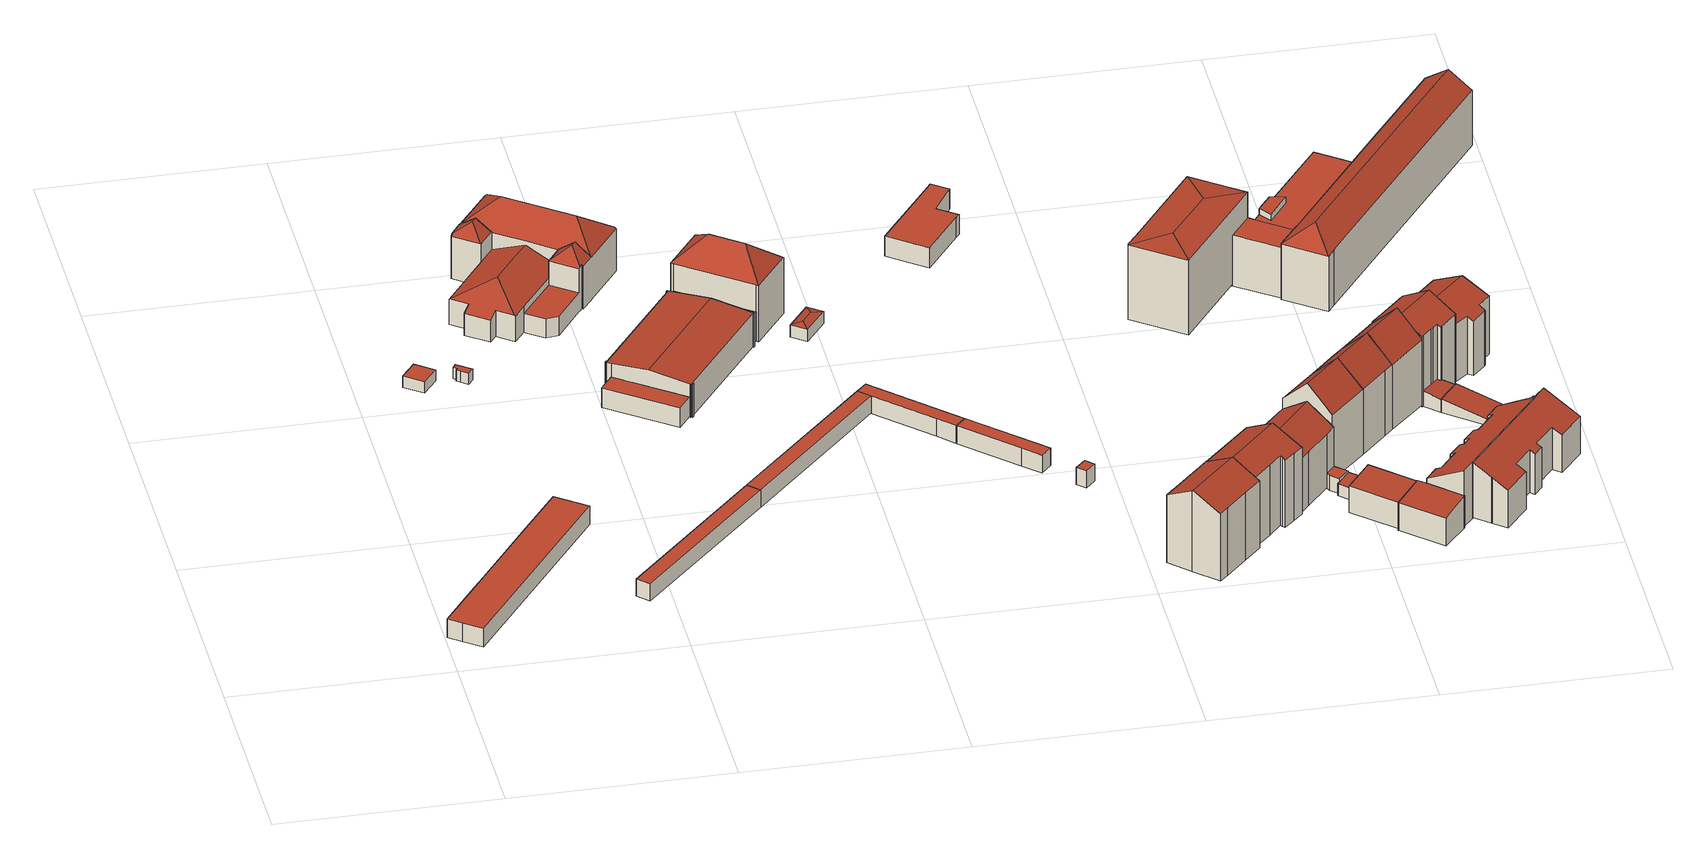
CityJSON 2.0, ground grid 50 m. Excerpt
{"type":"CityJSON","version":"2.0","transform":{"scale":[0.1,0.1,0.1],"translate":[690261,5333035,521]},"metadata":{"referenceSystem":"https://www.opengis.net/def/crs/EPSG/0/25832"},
"CityObjects":{
"building1":{"type":"Building","attributes":{"Gemeindeschluessel":"09162000","HoeheDach":"527.080","HoeheGrund":"522.367","Methode":"1000","NiedrigsteTraufeDesGebaeudes":"527.080","Geometrietyp2DReferenz":"3000","function":"51009_1610","roofType":"1000","measuredHeight":4.71},"geometry":[{"type":"MultiSurface","lod":"2","boundaries":[[[0,1,2,3,4,5,6,7,8]],[[0,9,10,1]],[[4,11,12,5]],[[1,10,13,2]],[[5,12,14,6]],[[6,14,15,7]],[[3,16,11,4]],[[8,17,9,0]],[[2,13,16,3]],[[17,15,14,12,11,16,13,10,9]],[[7,15,17,8]]],"semantics":{"surfaces":[{"type":"GroundSurface"},{"type":"WallSurface"},{"type":"RoofSurface"}],"values":[0,1,1,1,1,1,1,1,1,2,1]}}]},
"building2":{"type":"Building","attributes":{"Gemeindeschluessel":"09162000","HoeheDach":"525.324","HoeheGrund":"522.500","Methode":"1000","NiedrigsteTraufeDesGebaeudes":"525.324","Geometrietyp2DReferenz":"3000","function":"31001_2000","roofType":"1000","measuredHeight":2.82},"geometry":[{"type":"MultiSurface","lod":"2","boundaries":[[[18,19,20,21]],[[22,23,24,25]],[[22,19,18,23]],[[24,21,20,25]],[[23,18,21,24]],[[19,22,25,20]]],"semantics":{"surfaces":[{"type":"WallSurface"},{"type":"RoofSurface"},{"type":"GroundSurface"}],"values":[0,0,1,2,0,0]}}]},
"building3":{"type":"Building","attributes":{"Gemeindeschluessel":"09162000","HoeheDach":"525.346","HoeheGrund":"522.540","Methode":"3100","NiedrigsteTraufeDesGebaeudes":"525.346","Geometrietyp2DReferenz":"3000","function":"31001_2000","roofType":"1000","measuredHeight":2.81},"geometry":[{"type":"MultiSurface","lod":"2","boundaries":[[[26,27,28,29]],[[30,31,32,33]],[[34,35,36,29,28,33,32]],[[31,37,34,32]],[[38,39,36,35]],[[39,26,29,36]],[[27,30,33,28]],[[37,38,35,34]],[[31,30,27,26,39,38,37]]],"semantics":{"surfaces":[{"type":"WallSurface"},{"type":"GroundSurface"},{"type":"RoofSurface"}],"values":[0,0,1,0,0,0,0,0,2]}}]},
"building4":{"type":"Building","attributes":{"Gemeindeschluessel":"09162000","HoeheDach":"526.795","HoeheGrund":"522.468","Methode":"1000","NiedrigsteTraufeDesGebaeudes":"526.795","Geometrietyp2DReferenz":"3000","function":"51009_1610","roofType":"1000","measuredHeight":4.33},"geometry":[{"type":"MultiSurface","lod":"2","boundaries":[[[40,41,42,43]],[[44,45,41,40]],[[46,47,45,44]],[[42,47,46,43]],[[40,43,46,44]],[[47,42,41,45]]],"semantics":{"surfaces":[{"type":"WallSurface"},{"type":"GroundSurface"},{"type":"RoofSurface"}],"values":[0,0,0,0,1,2]}}]},
"building5":{"type":"Building","attributes":{"Gemeindeschluessel":"09162000","HoeheDach":"527.353","HoeheGrund":"522.460","Methode":"1000","NiedrigsteTraufeDesGebaeudes":"527.353","Geometrietyp2DReferenz":"3000","function":"51009_1610","roofType":"1000","measuredHeight":4.89},"geometry":[{"type":"MultiSurface","lod":"2","boundaries":[[[48,49,50,51]],[[50,52,53,51]],[[53,52,54,55]],[[48,55,54,49]],[[51,53,55,48]],[[49,54,52,50]]],"semantics":{"surfaces":[{"type":"GroundSurface"},{"type":"WallSurface"},{"type":"RoofSurface"}],"values":[0,1,2,1,1,1]}}]},
"building6":{"type":"Building","attributes":{"Gemeindeschluessel":"09162000","HoeheDach":"537.820","HoeheGrund":"522.330","Methode":"2000","NiedrigsteTraufeDesGebaeudes":"527.002","Geometrietyp2DReferenz":"3000","function":"31001_9998","roofType":"3200","measuredHeight":15.49,"storeysAboveGround":2},"geometry":[{"type":"MultiSurface","lod":"2","boundaries":[[[56,57,58,59]],[[60,61,62,63,64,65]],[[66,67,68,69,70,71,72,73,74]],[[75,76,77,78,79,80]],[[81,82,83,84]],[[85,86,87,88,89,90,91,92]],[[93,94,77,76,95,96]],[[97,98,99,100,101,102,103,104,105]],[[106,107,93,96]],[[108,109,74,73,110,111]],[[112,60,65,83,82,113]],[[104,113,82,81,114,105]],[[115,116,117,87,118]],[[71,70,119,120]],[[121,122,123,124]],[[103,102,61,60,112]],[[106,125,126,127,128,107]],[[129,62,61,102,101]],[[118,87,86,130]],[[63,62,131,132,133,72,71,120,56,59,64]],[[134,130,86,85,127,126]],[[90,89,132,131,62,129]],[[79,100,99,80]],[[135,136,137,138,109,108,139,140,141]],[[78,92,91,90,129,101,100,79]],[[83,65,64,59,58,142,143,144,84]],[[57,122,121,145,142,58]],[[103,112,113,104]],[[88,146,147,132,89]],[[77,94,93,107,128,127,85,92,78]],[[110,73,72,133,132,147]],[[139,108,111,146]],[[116,141,140,148,117]],[[140,139,146,88,148]],[[66,74,109,138]],[[124,123,149,150]],[[148,88,87,117]],[[150,149,151,152]],[[119,70,69,153,152,151]],[[56,120,119,151,149,123,122,57]],[[111,110,147,146]],[[68,67,66,138,137,136,135,115,118,130,134,126,125,106,96,95,76,75,80,99,98,97,105,114,81,84,144,143,142,145,121,124,150,152,153,69]],[[135,141,116,115]]],"semantics":{"surfaces":[{"type":"RoofSurface"},{"type":"WallSurface"},{"type":"GroundSurface"}],"values":[0,1,1,1,1,0,1,1,1,0,0,1,1,0,1,0,1,1,1,0,1,1,1,1,0,1,1,0,1,0,1,0,0,1,1,1,1,1,1,0,0,2,1]}}]},
"building7":{"type":"Building","attributes":{"Gemeindeschluessel":"09162000","HoeheDach":"531.582","HoeheGrund":"522.430","Methode":"2000","NiedrigsteTraufeDesGebaeudes":"529.570","Geometrietyp2DReferenz":"3000","function":"31001_9998","roofType":"3100","measuredHeight":9.15},"geometry":[{"type":"MultiSurface","lod":"2","boundaries":[[[154,155,156,157]],[[158,159,160,161,162]],[[163,164,165,166]],[[167,168,169,170]],[[171,172,173,174,175]],[[176,177,155,154]],[[178,161,160,179,180,181,182,183,184,173]],[[185,186,187,188]],[[189,190,191,192]],[[193,183,182,194]],[[195,180,179,196]],[[197,198,190,189]],[[158,162,168,167]],[[174,173,184,199]],[[200,201,202,203,198,197]],[[192,191,204,205]],[[206,207,171,175]],[[208,209,186,185]],[[170,169,177,176]],[[199,184,183,193]],[[157,156,209,208]],[[196,159,158,167,170,176,154,157,208,185,188,201,200,197,189,192,205,163,166,206,175,174,199,193,194,210,195]],[[196,179,160,159]],[[188,187,202,201]],[[211,162,161,178,173,172]],[[166,165,207,206]],[[205,204,164,163]],[[194,182,181,210]],[[210,181,180,195]],[[202,187,186,209,156,155,177,169,168,162,211,203]],[[191,190,198,203,211,172,171,207,165,164,204]]],"semantics":{"surfaces":[{"type":"WallSurface"},{"type":"RoofSurface"},{"type":"GroundSurface"}],"values":[0,0,0,0,0,0,1,0,0,0,0,0,0,0,0,0,0,0,0,0,0,2,0,0,0,0,0,0,0,1,1]}}]},
"building8":{"type":"Building","attributes":{"Gemeindeschluessel":"09162000","HoeheDach":"526.750","HoeheGrund":"522.468","Methode":"1000","NiedrigsteTraufeDesGebaeudes":"526.750","Geometrietyp2DReferenz":"3000","function":"51009_1610","roofType":"1000","measuredHeight":4.28},"geometry":[{"type":"MultiSurface","lod":"2","boundaries":[[[212,45,41,213]],[[214,215,212,213]],[[44,45,212,215]],[[40,214,213,41]],[[40,41,45,44]],[[40,44,215,214]]],"semantics":{"surfaces":[{"type":"RoofSurface"},{"type":"WallSurface"},{"type":"GroundSurface"}],"values":[0,1,1,1,1,2]}}]},
"building9":{"type":"Building","attributes":{"Gemeindeschluessel":"09162000","HoeheDach":"541.760","HoeheGrund":"522.400","Methode":"2000","NiedrigsteTraufeDesGebaeudes":"536.372","Geometrietyp2DReferenz":"3000","function":"31001_9998","roofType":"3200","measuredHeight":19.36,"storeysAboveGround":4},"geometry":[{"type":"MultiSurface","lod":"2","boundaries":[[[216,217,218,195]],[[195,218,219,210]],[[220,221,222,223]],[[224,225,223,222]],[[210,219,225,224]],[[226,223,225]],[[226,227,220,223]],[[219,218,217,227,226,225]],[[216,195,210,224,222,221]],[[217,220,227]],[[221,220,217,216]]],"semantics":{"surfaces":[{"type":"WallSurface"},{"type":"RoofSurface"},{"type":"GroundSurface"}],"values":[0,0,0,0,0,1,1,1,2,1,0]}}]},
"building10":{"type":"Building","attributes":{"Gemeindeschluessel":"09162000","HoeheDach":"525.856","HoeheGrund":"522.480","Methode":"1000","NiedrigsteTraufeDesGebaeudes":"525.471","Geometrietyp2DReferenz":"3000","function":"31001_2000","roofType":"3200","measuredHeight":3.38},"geometry":[{"type":"MultiSurface","lod":"2","boundaries":[[[228,229,230,231]],[[232,233,234,235]],[[231,230,234,233]],[[236,229,228,237]],[[230,229,234]],[[237,228,233,232]],[[235,234,229,236]],[[228,231,233]],[[237,232,235,236]]],"semantics":{"surfaces":[{"type":"RoofSurface"},{"type":"WallSurface"},{"type":"GroundSurface"}],"values":[0,1,0,1,0,1,1,0,2]}}]},
"building11":{"type":"Building","attributes":{"Gemeindeschluessel":"09162000","HoeheDach":"526.764","HoeheGrund":"522.441","Methode":"1000","NiedrigsteTraufeDesGebaeudes":"526.764","Geometrietyp2DReferenz":"3000","function":"51009_1610","roofType":"1000","measuredHeight":4.32},"geometry":[{"type":"MultiSurface","lod":"2","boundaries":[[[238,239,240,241,242,243]],[[239,244,245,240]],[[213,246,247,245,244,212]],[[243,213,212,238]],[[240,245,247,241]],[[238,212,244,239]],[[242,246,213,243]],[[241,247,246,242]]],"semantics":{"surfaces":[{"type":"GroundSurface"},{"type":"WallSurface"},{"type":"RoofSurface"}],"values":[0,1,2,1,1,1,1,1]}}]},
"building12":{"type":"Building","attributes":{"Gemeindeschluessel":"09162000","HoeheDach":"526.763","HoeheGrund":"522.441","Methode":"1000","NiedrigsteTraufeDesGebaeudes":"526.763","Geometrietyp2DReferenz":"3000","function":"51009_1610","roofType":"1000","measuredHeight":4.32},"geometry":[{"type":"MultiSurface","lod":"2","boundaries":[[[248,249,247,241]],[[249,250,251,245,247]],[[241,247,245,240]],[[241,240,252,253,248]],[[253,250,249,248]],[[240,245,251,252]],[[252,251,250,253]]],"semantics":{"surfaces":[{"type":"WallSurface"},{"type":"RoofSurface"},{"type":"GroundSurface"}],"values":[0,1,0,2,0,0,0]}}]},
"building13":{"type":"Building","attributes":{"Gemeindeschluessel":"09162000","HoeheDach":"526.743","HoeheGrund":"522.487","Methode":"1000","NiedrigsteTraufeDesGebaeudes":"526.743","Geometrietyp2DReferenz":"3000","function":"51009_1610","roofType":"1000","measuredHeight":4.26},"geometry":[{"type":"MultiSurface","lod":"2","boundaries":[[[254,255,256,257]],[[258,257,256,259]],[[260,255,254,261]],[[259,256,255,260]],[[258,259,260,261]],[[261,254,257,258]]],"semantics":{"surfaces":[{"type":"RoofSurface"},{"type":"WallSurface"},{"type":"GroundSurface"}],"values":[0,1,1,1,2,1]}}]},
"building14":{"type":"Building","attributes":{"Gemeindeschluessel":"09162000","HoeheDach":"542.670","HoeheGrund":"522.410","Methode":"2000","NiedrigsteTraufeDesGebaeudes":"539.207","Geometrietyp2DReferenz":"3000","function":"31001_9998","roofType":"3100","measuredHeight":20.26,"storeysAboveGround":5},"geometry":[{"type":"MultiSurface","lod":"2","boundaries":[[[262,263,264,265]],[[266,263,262,267,268,269]],[[270,271,272,273]],[[273,272,274,275]],[[270,273,275,276,277,278,279,280,281,282,283,268,267,262,265]],[[279,284,285,280]],[[274,272,271,264,263,266,286]],[[287,269,268,283,282,288]],[[265,264,271,270]],[[285,289,288,282,281,280]],[[276,275,274,286,290,277]],[[278,291,284,279]],[[277,290,291,278]],[[290,286,266,269,287,288,289,285,284,291]]],"semantics":{"surfaces":[{"type":"WallSurface"},{"type":"GroundSurface"},{"type":"RoofSurface"}],"values":[0,0,0,0,1,0,2,0,0,0,0,0,0,2]}}]},
"building15":{"type":"Building","attributes":{"Gemeindeschluessel":"09162000","HoeheDach":"527.383","HoeheGrund":"522.400","Methode":"1000","NiedrigsteTraufeDesGebaeudes":"527.383","Geometrietyp2DReferenz":"3000","function":"31001_2000","roofType":"1000","measuredHeight":4.98},"geometry":[{"type":"MultiSurface","lod":"2","boundaries":[[[292,293,294,295]],[[296,297,293,292,298,299,300,301,302,303,304]],[[305,294,293,297,296,306]],[[307,308,309,310,303,302,301,300]],[[311,312,295,294,305,306,313,310,309,308,307]],[[303,310,313,304]],[[299,298,312,311,307,300]],[[304,313,306,296]],[[292,295,312,298]]],"semantics":{"surfaces":[{"type":"WallSurface"},{"type":"GroundSurface"},{"type":"RoofSurface"}],"values":[0,1,0,0,2,0,0,0,0]}}]},
"building16":{"type":"Building","attributes":{"Gemeindeschluessel":"09162000","HoeheDach":"542.457","HoeheGrund":"522.098","Methode":"2000","NiedrigsteTraufeDesGebaeudes":"538.806","Geometrietyp2DReferenz":"3000","function":"31001_1000","roofType":"3100","measuredHeight":20.36,"storeysAboveGround":4},"geometry":[{"type":"MultiSurface","lod":"2","boundaries":[[[314,315,316,317]],[[318,319,320,321]],[[322,323,324,325]],[[324,323,326,327,328,329]],[[321,320,330,331]],[[317,316,332,333]],[[315,314,334,331,330,335]],[[332,336,337,333]],[[337,336,338,339]],[[339,338,322,325]],[[328,327,319,318]],[[326,335,330,320,319,327]],[[337,339,325,324,329,328,318,321,331,334,314,317,333]],[[322,338,336,332,316,315,335,326,323]]],"semantics":{"surfaces":[{"type":"WallSurface"},{"type":"RoofSurface"},{"type":"GroundSurface"}],"values":[0,0,0,0,0,0,0,0,0,0,0,1,2,1]}}]},
"building17":{"type":"Building","attributes":{"Gemeindeschluessel":"09162000","HoeheDach":"540.133","HoeheGrund":"522.550","Methode":"1000","NiedrigsteTraufeDesGebaeudes":"535.556","Geometrietyp2DReferenz":"3000","function":"31001_1000","roofType":"3100","measuredHeight":17.58,"storeysAboveGround":4},"geometry":[{"type":"MultiSurface","lod":"2","boundaries":[[[340,341,342,343]],[[344,345,346,347]],[[348,349,350,351,352,353]],[[350,354,355,342,341,356,351]],[[357,355,354,358]],[[359,356,341,340,360,361,362,363]],[[346,364,363,362,365,347]],[[366,352,351,356,359,363,364,346,345]],[[367,353,352,366,345,344]],[[343,342,355,357]],[[357,358,349,348,353,367,344,347,365,362,361,360,340,343]],[[358,354,350,349]]],"semantics":{"surfaces":[{"type":"WallSurface"},{"type":"RoofSurface"},{"type":"GroundSurface"}],"values":[0,0,0,1,0,0,0,1,0,0,2,0]}}]},
"building18":{"type":"Building","attributes":{"Gemeindeschluessel":"09162000","HoeheDach":"526.157","HoeheGrund":"522.550","Methode":"2000","NiedrigsteTraufeDesGebaeudes":"526.157","Geometrietyp2DReferenz":"3000","function":"31001_2000","roofType":"1000","measuredHeight":3.61},"geometry":[{"type":"MultiSurface","lod":"2","boundaries":[[[368,369,370,371]],[[357,372,373,343]],[[374,375,369,368]],[[371,370,372,357]],[[343,373,375,374]],[[357,343,374,368,371]],[[370,369,375,373,372]]],"semantics":{"surfaces":[{"type":"WallSurface"},{"type":"GroundSurface"},{"type":"RoofSurface"}],"values":[0,0,0,0,0,1,2]}}]},
"building19":{"type":"Building","attributes":{"Gemeindeschluessel":"09162000","HoeheDach":"525.911","HoeheGrund":"522.440","Methode":"2000","NiedrigsteTraufeDesGebaeudes":"525.307","Geometrietyp2DReferenz":"3000","function":"31001_2000","roofType":"1000","measuredHeight":3.47},"geometry":[{"type":"MultiSurface","lod":"2","boundaries":[[[376,377,378,379]],[[380,381,382,383]],[[381,379,378,382]],[[384,376,379,381,380]],[[385,377,376,384]],[[385,383,382,378,377]],[[385,384,380,383]]],"semantics":{"surfaces":[{"type":"WallSurface"},{"type":"RoofSurface"},{"type":"GroundSurface"}],"values":[0,0,0,1,0,2,0]}}]},
"building20":{"type":"Building","attributes":{"Gemeindeschluessel":"09162000","HoeheDach":"544.568","HoeheGrund":"522.470","Methode":"1000","NiedrigsteTraufeDesGebaeudes":"538.713","Geometrietyp2DReferenz":"3000","function":"31001_1000","roofType":"3100","measuredHeight":22.1,"storeysAboveGround":5},"geometry":[{"type":"MultiSurface","lod":"2","boundaries":[[[386,387,388,389,390,391]],[[392,393,391,390]],[[394,395,386,391,393,396]],[[340,397,360,361,362,392,390,389,388]],[[340,388,387,398]],[[361,360,397,340,398,399,395,394,396,362]],[[399,398,387,386,395]],[[362,396,393,392]]],"semantics":{"surfaces":[{"type":"WallSurface"},{"type":"RoofSurface"},{"type":"GroundSurface"}],"values":[0,0,1,2,0,0,1,0]}}]},
"building21":{"type":"Building","attributes":{"Gemeindeschluessel":"09162000","HoeheDach":"529.383","HoeheGrund":"521.850","Methode":"1000","NiedrigsteTraufeDesGebaeudes":"528.508","Geometrietyp2DReferenz":"3000","function":"31001_2000","roofType":"1000","measuredHeight":7.53,"storeysAboveGround":2},"geometry":[{"type":"MultiSurface","lod":"2","boundaries":[[[400,401,402,403]],[[404,403,402,405]],[[406,407,408,409]],[[408,404,405,409]],[[406,409,405,402,401]],[[406,401,400,407]],[[407,400,403,404,408]]],"semantics":{"surfaces":[{"type":"WallSurface"},{"type":"GroundSurface"},{"type":"RoofSurface"}],"values":[0,0,0,0,1,0,2]}}]},
"building22":{"type":"Building","attributes":{"Gemeindeschluessel":"09162000","HoeheDach":"541.740","HoeheGrund":"522.410","Methode":"1000","NiedrigsteTraufeDesGebaeudes":"541.030","Geometrietyp2DReferenz":"3000","function":"31001_9998","roofType":"3200","measuredHeight":19.33,"storeysAboveGround":4},"geometry":[{"type":"MultiSurface","lod":"2","boundaries":[[[410,411,412]],[[411,413,414,415,416,412]],[[417,415,414,418]],[[419,420,421,422,423,410]],[[424,416,415,417]],[[425,426,427,428]],[[419,410,412,429]],[[413,427,426,414]],[[428,427,422,421]],[[418,414,426,425]],[[410,423,422,427,413,411]],[[412,416,424,429]],[[421,420,419,429,424,417,418,425,428]]],"semantics":{"surfaces":[{"type":"RoofSurface"},{"type":"WallSurface"},{"type":"GroundSurface"}],"values":[0,0,1,1,1,1,1,0,1,1,0,1,2]}}]},
"building23":{"type":"Building","attributes":{"Gemeindeschluessel":"09162000","HoeheDach":"529.507","HoeheGrund":"521.520","Methode":"1000","NiedrigsteTraufeDesGebaeudes":"528.412","Geometrietyp2DReferenz":"3000","function":"31001_2000","roofType":"1000","measuredHeight":7.99,"storeysAboveGround":2},"geometry":[{"type":"MultiSurface","lod":"2","boundaries":[[[430,431,432,433]],[[432,431,434,435,436,437,438,439,440]],[[441,436,435,442]],[[443,439,438,444]],[[445,437,436,441]],[[446,440,439,443]],[[442,447,430,433,446,443,444,445,441]],[[444,438,437,445]],[[433,432,440,446]],[[430,447,442,435,434,431]]],"semantics":{"surfaces":[{"type":"WallSurface"},{"type":"RoofSurface"},{"type":"GroundSurface"}],"values":[0,1,0,0,0,0,2,0,0,0]}}]},
"building24":{"type":"Building","attributes":{"Gemeindeschluessel":"09162000","HoeheDach":"544.551","HoeheGrund":"522.460","Methode":"1000","NiedrigsteTraufeDesGebaeudes":"538.689","Geometrietyp2DReferenz":"3000","function":"31001_1000","roofType":"3100","measuredHeight":22.09,"storeysAboveGround":5},"geometry":[{"type":"MultiSurface","lod":"2","boundaries":[[[392,393,448,449]],[[450,451,452,453]],[[454,388,389,390,392,449,455,456,457,450,453]],[[390,391,393,392]],[[454,458,387,388]],[[389,388,387,386,391,390]],[[449,448,459,455]],[[453,452,458,454]],[[455,459,460,456]],[[387,458,452,451,461,386]],[[391,386,461,460,459,448,393]],[[461,451,450,457,456,460]]],"semantics":{"surfaces":[{"type":"WallSurface"},{"type":"GroundSurface"},{"type":"RoofSurface"}],"values":[0,0,1,0,0,0,0,0,0,2,2,0]}}]},
"building25":{"type":"Building","attributes":{"Gemeindeschluessel":"09162000","HoeheDach":"544.582","HoeheGrund":"522.460","Methode":"1000","NiedrigsteTraufeDesGebaeudes":"538.653","Geometrietyp2DReferenz":"3000","function":"31001_1000","roofType":"3100","measuredHeight":22.12,"storeysAboveGround":5},"geometry":[{"type":"MultiSurface","lod":"2","boundaries":[[[462,452,463,464,461]],[[456,460,459,455]],[[453,450,457,456,455,465,466,467]],[[464,463,467,466,465,468]],[[455,459,468,465]],[[467,463,452,453]],[[453,452,462,450]],[[457,450,462,461,460,456]],[[460,461,464,468,459]]],"semantics":{"surfaces":[{"type":"RoofSurface"},{"type":"WallSurface"},{"type":"GroundSurface"}],"values":[0,1,2,1,1,1,1,1,0]}}]},
"building26":{"type":"Building","attributes":{"Gemeindeschluessel":"09162000","HoeheDach":"535.722","HoeheGrund":"521.580","Methode":"2000","NiedrigsteTraufeDesGebaeudes":"530.695","Geometrietyp2DReferenz":"3000","function":"31001_1000","roofType":"2100","measuredHeight":14.14,"storeysAboveGround":4},"geometry":[{"type":"MultiSurface","lod":"2","boundaries":[[[469,470,471,472]],[[473,474,475,476,477,478]],[[479,480,481,482]],[[483,484,485,486]],[[487,488,489,490,469,472,479,482,491,492,493,494,495,496,497,498,477,476,475,483,486,499]],[[496,500,501,497]],[[488,487,499,502,503,504]],[[497,501,505,498]],[[486,485,502,499]],[[491,506,507,492]],[[493,508,509,494]],[[510,504,503,502,485,484,474,473,478,505,501,500,511,509,508,507,506,481,480,471,470,512]],[[498,505,478,477]],[[492,507,508,493]],[[495,511,500,496]],[[482,481,506,491]],[[489,510,512,490]],[[472,471,480,479]],[[475,474,484,483]],[[490,512,470,469]],[[488,504,510,489]],[[494,509,511,495]]],"semantics":{"surfaces":[{"type":"WallSurface"},{"type":"GroundSurface"},{"type":"RoofSurface"}],"values":[0,0,0,0,1,0,0,0,0,0,0,2,0,0,0,0,0,0,0,0,0,0]}}]},
"building27":{"type":"Building","attributes":{"Gemeindeschluessel":"09162000","HoeheDach":"542.807","HoeheGrund":"522.030","Methode":"1000","NiedrigsteTraufeDesGebaeudes":"538.956","Geometrietyp2DReferenz":"3000","function":"31001_1000","roofType":"3100","measuredHeight":20.78,"storeysAboveGround":5},"geometry":[{"type":"MultiSurface","lod":"2","boundaries":[[[513,514,515,516]],[[517,518,519,520]],[[521,522,514,513]],[[520,519,522,521]],[[523,524,525,526]],[[527,528,529,530]],[[531,532,524,523]],[[516,515,533,534]],[[535,536,528,527]],[[526,525,537,538]],[[539,540,533,515,514,522,519,518,541]],[[538,537,536,535]],[[529,528,536,537,525,524,532,542,543,544,533,540]],[[545,543,542,546]],[[547,544,543,545]],[[541,518,517,548]],[[534,533,544,547]],[[549,550,530,529,540,539,541,548]],[[546,531,523,526,538,535,527,530,550,549,548,517,520,521,513,516,534,547,545]],[[546,542,532,531]]],"semantics":{"surfaces":[{"type":"WallSurface"},{"type":"RoofSurface"},{"type":"GroundSurface"}],"values":[0,0,0,0,0,0,0,0,0,0,1,0,1,0,0,0,0,0,2,0]}}]},
"building28":{"type":"Building","attributes":{"Gemeindeschluessel":"09162000","HoeheDach":"525.937","HoeheGrund":"522.030","Methode":"1000","NiedrigsteTraufeDesGebaeudes":"525.226","Geometrietyp2DReferenz":"3000","function":"51009_1610","roofType":"9999","measuredHeight":3.91},"geometry":[{"type":"MultiSurface","lod":"2","boundaries":[[[551,552,553,554,555,556]],[[557,551,556,558,559,527]],[[535,560,561,538]],[[538,561,562,526]],[[523,563,564,531]],[[531,564,554,553]],[[559,565,560,535,566,527]],[[552,551,557,527,566,535,538,526,523,531,553]],[[526,562,563,523]],[[558,556,555,554,564,563,562,561,560,565,559]]],"semantics":{"surfaces":[{"type":"WallSurface"},{"type":"GroundSurface"},{"type":"RoofSurface"}],"values":[0,0,0,0,0,0,0,1,0,2]}}]},
"building29":{"type":"Building","attributes":{"Gemeindeschluessel":"09162000","HoeheDach":"535.669","HoeheGrund":"521.750","Methode":"1000","NiedrigsteTraufeDesGebaeudes":"531.210","Geometrietyp2DReferenz":"3000","function":"31001_1000","roofType":"2100","measuredHeight":13.92,"storeysAboveGround":4},"geometry":[{"type":"MultiSurface","lod":"2","boundaries":[[[567,568,569,570]],[[571,572,573,574]],[[575,576,577,578]],[[579,580,576,575]],[[581,582,583,584]],[[585,567,570,571,574,586,587,588,589,579,575,578,581,584,590,591]],[[592,593,583,582,577,576,580,594,595,596,597,573,572,569,568,598]],[[570,569,572,571]],[[585,598,568,567]],[[584,583,593,590]],[[578,577,582,581]],[[591,592,598,585]],[[574,573,597,586]],[[588,595,594,589]],[[587,596,595,588]],[[589,594,580,579]],[[590,593,592,591]],[[586,597,596,587]]],"semantics":{"surfaces":[{"type":"WallSurface"},{"type":"GroundSurface"},{"type":"RoofSurface"}],"values":[0,0,0,0,0,1,2,0,0,0,0,0,0,0,0,0,0,0]}}]},
"building30":{"type":"Building","attributes":{"Gemeindeschluessel":"09162000","HoeheDach":"525.390","HoeheGrund":"522.020","Methode":"1000","NiedrigsteTraufeDesGebaeudes":"522.851","Geometrietyp2DReferenz":"3000","function":"31001_2000","roofType":"1000","measuredHeight":3.37},"geometry":[{"type":"MultiSurface","lod":"2","boundaries":[[[551,599,600,553]],[[601,602,599,551]],[[603,604,602,601]],[[551,553,603,601]],[[602,604,600,599]],[[553,600,604,603]]],"semantics":{"surfaces":[{"type":"WallSurface"},{"type":"GroundSurface"},{"type":"RoofSurface"}],"values":[0,0,0,1,2,0]}}]},
"building31":{"type":"Building","attributes":{"Gemeindeschluessel":"09162000","HoeheDach":"529.820","HoeheGrund":"522.350","Methode":"2000","NiedrigsteTraufeDesGebaeudes":"528.340","Geometrietyp2DReferenz":"3000","function":"31001_2000","roofType":"1000","measuredHeight":7.47,"storeysAboveGround":1},"geometry":[{"type":"MultiSurface","lod":"2","boundaries":[[[605,606,607,608]],[[609,610,611,612,613,614,615,616]],[[617,606,605,618]],[[619,607,606,617]],[[618,605,608,620]],[[621,622,623,624]],[[428,625,626,425]],[[421,627,625,428]],[[611,610,609,628,421,428,425,629,630,631,632,621,624,612]],[[625,627,633,616,615,614,613,623,622,619,617,618,620,634,635,626]],[[624,623,613,612]],[[629,635,634,630]],[[634,620,608,607,619,622,621,632,631,630]],[[425,626,635,629]],[[628,609,616,633,627,421]]],"semantics":{"surfaces":[{"type":"RoofSurface"},{"type":"WallSurface"},{"type":"GroundSurface"}],"values":[0,1,1,1,1,1,1,1,2,0,1,1,1,1,1]}}]},
"building32":{"type":"Building","attributes":{"Gemeindeschluessel":"09162000","HoeheDach":"539.590","HoeheGrund":"522.055","Methode":"2000","NiedrigsteTraufeDesGebaeudes":"535.646","Geometrietyp2DReferenz":"3000","function":"31001_9998","roofType":"3100","measuredHeight":17.54,"storeysAboveGround":4},"geometry":[{"type":"MultiSurface","lod":"2","boundaries":[[[636,637,638,639]],[[640,641,642,643]],[[644,645,545,646]],[[647,648,649,650]],[[651,652,647,650,646,545,653,534,654,655,640,643,636,639]],[[534,656,657,654]],[[636,643,642,658,637]],[[655,659,641,640]],[[644,649,648,660,661,638,637,658,656,662,645]],[[654,657,659,655]],[[638,661,651,639]],[[534,653,662,656]],[[652,660,648,647]],[[661,660,652,651]],[[545,645,662,653]],[[650,649,644,646]],[[656,658,642,641,659,657]]],"semantics":{"surfaces":[{"type":"WallSurface"},{"type":"GroundSurface"},{"type":"RoofSurface"}],"values":[0,0,0,0,1,0,0,0,2,0,0,0,0,0,0,0,2]}}]},
"building33":{"type":"Building","attributes":{"Gemeindeschluessel":"09162000","HoeheDach":"539.680","HoeheGrund":"522.110","Methode":"2000","NiedrigsteTraufeDesGebaeudes":"534.782","Geometrietyp2DReferenz":"3000","function":"31001_9998","roofType":"3200","measuredHeight":17.57,"storeysAboveGround":3},"geometry":[{"type":"MultiSurface","lod":"2","boundaries":[[[663,664,665,666]],[[667,668,669,670,671,672]],[[673,674,675,676,677,678]],[[679,680,665,664]],[[681,682,683,684,679,664,663]],[[680,685,667,672,686,666,665]],[[670,669,687,688]],[[689,678,677,676,690,691,692]],[[679,684,685,680]],[[689,692,693]],[[694,689,693,695]],[[674,673,694,695,682,681,663,666,686,672,671,670,688,696,675]],[[690,676,675,696,688,687]],[[693,683,682,695]],[[692,691,690,687,669,668,667,685,684,683,693]],[[673,678,689,694]]],"semantics":{"surfaces":[{"type":"WallSurface"},{"type":"RoofSurface"},{"type":"GroundSurface"}],"values":[0,0,0,1,0,0,0,1,0,1,0,2,0,0,1,0]}}]}
},
"vertices":[
[2,119,14],[82,226,14],[108,261,14],[198,382,14],[224,417,14],[314,537,14],[382,486,14],[70,68,14],[30,98,14],[2,119,61],[82,226,61],[224,417,61],[314,537,61],[108,261,61],[382,486,61],[70,68,61],[198,382,61],[30,98,61],
[135,1123,43],[176,1092,43],[176,1092,15],[135,1123,15],[144,1051,43],[103,1082,43],[103,1082,15],[144,1051,15],
[225,1078,43],[218,1083,43],[218,1083,15],[225,1078,15],[221,1087,43],[213,1094,43],[213,1094,15],[221,1087,15],[220,1104,15],[252,1080,15],[241,1065,15],[220,1104,43],[252,1080,43],[241,1065,43],
[746,479,15],[746,479,58],[447,171,58],[447,171,15],[721,504,15],[721,504,58],[422,195,15],[422,195,58],
[496,923,15],[524,960,15],[670,851,15],[642,814,15],[670,851,64],[642,814,64],[524,960,64],[496,923,64],
[404,1531,168],[392,1614,122],[389,1617,118],[314,1518,118],[343,1496,144],[373,1474,119],[373,1474,118],[343,1496,118],[314,1517,118],[314,1517,119],[535,1305,13],[558,1335,13],[558,1336,13],[632,1435,13],[632,1435,118],[558,1336,118],[558,1335,118],[558,1335,120],[535,1305,120],[248,1302,13],[284,1276,13],[284,1276,77],[248,1302,77],[247,1303,76],[247,1303,13],[294,1484,13],[294,1484,122],[291,1487,119],[291,1487,13],[369,1212,77],[371,1211,76],[395,1242,76],[468,1339,76],[498,1380,76],[436,1427,108],[405,1386,108],[354,1318,108],[270,1256,67],[282,1273,76],[282,1273,13],[270,1256,13],[342,1434,13],[342,1433,13],[343,1433,13],[343,1433,76],[342,1433,76],[342,1433,119],[342,1434,119],[287,1475,119],[287,1475,13],[319,1219,13],[319,1219,67],[527,1299,123],[532,1307,123],[528,1357,148],[520,1347,148],[335,1484,144],[289,1478,122],[289,1478,13],[435,1212,13],[435,1212,60],[395,1242,60],[395,1242,13],[628,1437,122],[545,1425,168],[451,1570,13],[451,1570,122],[453,1574,118],[453,1574,13],[332,1236,13],[334,1239,13],[334,1239,77],[332,1236,76],[373,1474,76],[371,1211,13],[436,1427,118],[498,1380,118],[528,1357,118],[369,1212,13],[465,1216,13],[525,1297,13],[527,1299,13],[532,1307,13],[525,1297,120],[525,1297,60],[465,1216,60],[389,1617,13],[314,1518,13],[314,1517,13],[392,1614,13],[468,1339,120],[498,1380,120],[468,1339,60],[573,1484,118],[573,1484,13],[571,1481,122],[571,1481,13],[628,1437,13],
[677,853,14],[677,853,97],[679,851,97],[679,851,14],[856,1093,14],[857,1094,14],[857,1094,86],[856,1093,86],[856,1093,97],[516,973,14],[516,973,97],[518,971,97],[518,971,14],[858,1091,14],[858,1091,97],[855,1088,97],[855,1088,14],[693,1210,97],[696,1213,97],[696,1213,86],[696,1213,14],[693,1210,14],[853,1089,14],[853,1089,97],[777,1152,86],[854,1096,86],[865,1111,86],[712,1225,86],[702,1211,86],[699,1213,86],[698,1212,86],[673,850,14],[673,850,97],[672,849,97],[672,849,14],[515,966,14],[515,966,97],[516,967,97],[516,967,14],[699,1213,14],[702,1211,14],[865,1111,14],[854,1096,14],[524,960,14],[524,960,98],[698,1212,14],[594,907,14],[670,851,14],[670,851,97],[594,907,106],[513,969,97],[513,969,14],[695,1208,14],[695,1208,97],[676,848,14],[676,848,97],[712,1225,14],[777,1152,106],
[1021,812,58],[1046,788,58],[1046,788,15],[1021,812,15],
[870,1106,14],[870,1106,154],[865,1111,154],[712,1225,154],[943,1202,154],[943,1202,14],[778,1325,14],[778,1325,154],[706,1229,14],[706,1229,154],[790,1241,208],[858,1190,208],
[970,1085,45],[1017,1147,45],[989,1143,49],[966,1113,49],[938,1109,15],[938,1109,45],[985,1171,45],[985,1171,15],[1017,1147,15],[970,1085,15],
[1021,812,14],[1044,836,14],[1221,664,14],[1198,640,14],[1162,676,14],[1046,788,14],[1044,836,58],[1221,664,58],[1162,676,58],[1198,640,58],
[1314,528,14],[1314,528,58],[1351,492,58],[1374,516,58],[1374,516,14],[1351,492,14],
[1431,416,57],[1453,439,57],[1435,456,57],[1412,433,57],[1412,433,15],[1435,456,15],[1453,439,15],[1431,416,15],
[1733,125,14],[1733,125,188],[1741,117,182],[1741,117,14],[1693,165,217],[1693,165,14],[1691,167,14],[1691,167,215],[1701,77,14],[1701,77,182],[1654,28,182],[1654,28,14],[1635,9,182],[1635,9,14],[1586,55,14],[1584,58,14],[1538,102,14],[1554,119,14],[1556,121,14],[1645,212,14],[1645,213,14],[1674,184,14],[1554,119,182],[1556,121,182],[1586,55,217],[1674,184,203],[1645,213,182],[1645,212,182],[1584,58,215],[1538,102,182],
[1356,1418,14],[1364,1428,14],[1364,1428,64],[1356,1418,64],[1322,1460,14],[1324,1458,14],[1278,1314,14],[1239,1343,14],[1195,1377,14],[1280,1491,14],[1302,1520,14],[1328,1555,14],[1364,1528,14],[1324,1458,64],[1322,1460,64],[1195,1377,64],[1280,1491,64],[1302,1520,64],[1328,1555,64],[1239,1343,64],[1278,1314,64],[1364,1528,64],
[1855,232,11],[1855,232,178],[1834,212,178],[1834,212,11],[1737,307,11],[1737,307,181],[1738,308,181],[1738,308,11],[1772,166,185],[1733,125,185],[1733,125,11],[1772,166,11],[1692,166,215],[1645,213,181],[1645,213,11],[1691,167,11],[1755,325,181],[1755,325,11],[1810,189,179],[1810,189,11],[1802,281,11],[1802,281,215],[1805,194,183],[1805,194,11],[1801,198,185],[1801,198,11],
[1941,342,15],[1941,342,152],[1944,339,149],[1944,339,15],[1755,325,15],[1755,325,146],[1776,348,147],[1776,348,15],[1806,277,15],[1854,232,15],[1854,232,149],[1806,277,191],[1802,281,187],[1802,281,15],[1874,256,149],[1924,315,149],[1896,383,191],[1924,315,15],[1874,256,15],[1894,385,190],[1896,383,15],[1894,385,15],[1852,425,15],[1852,425,152],[1799,371,148],[1799,371,15],[1758,322,148],[1758,322,15],
[1945,288,15],[1945,288,52],[1928,304,52],[1928,304,15],[1924,315,52],[1944,339,52],[1970,315,15],[1970,315,52],
[2006,282,49],[2006,282,14],[1970,315,14],[1970,315,49],[1942,284,43],[1945,288,44],[1945,288,14],[1942,284,14],[1977,249,43],[1977,249,14],
[1979,468,236],[2025,427,177],[2025,427,15],[1979,468,15],[1976,471,15],[1976,471,231],[1934,509,15],[1934,509,177],[1894,385,233],[1896,383,236],[1852,425,178],[1927,355,15],[1941,342,177],[1927,355,196],
[2094,200,84],[2094,200,9],[2006,282,9],[2006,282,84],[1977,249,79],[1977,249,9],[2042,140,9],[2042,140,75],[1953,222,75],[1953,222,9],
[1759,953,200],[1745,1052,207],[1646,1037,200],[1834,1171,207],[1820,1270,200],[1669,1068,200],[1647,1040,200],[1669,1068,14],[1820,1270,14],[1759,953,14],[1887,1124,14],[1931,1183,14],[1931,1183,200],[1887,1124,200],[1647,1040,14],[1899,1211,14],[1899,1211,200],[1933,1186,200],[1933,1186,14],[1646,1037,14],
[2128,60,5],[2128,60,74],[2044,139,74],[2044,139,5],[2138,72,76],[2179,120,85],[2180,122,85],[2178,123,85],[2112,185,85],[2094,200,85],[2042,140,74],[2180,122,5],[2179,120,5],[2094,200,5],[2112,185,5],[2178,123,5],[2042,140,5],[2138,72,5],
[1994,571,177],[1994,571,15],[2061,547,15],[2061,547,232],[2104,508,177],[2104,508,15],[2083,487,15],[2014,591,15],[2056,552,15],[2059,550,15],[2083,487,177],[2014,591,177],[2056,552,232],[2059,550,236],
[2061,547,233],[2185,589,177],[2140,632,236],[2095,674,15],[2140,632,15],[2185,589,15],[2095,674,177],
[2139,218,6],[2139,218,97],[2149,210,104],[2149,210,6],[2353,396,126],[2376,378,142],[2376,378,6],[2353,396,6],[2313,430,6],[2313,430,97],[2188,259,6],[2188,259,104],[2179,266,97],[2179,266,6],[2380,383,6],[2380,383,142],[2386,378,146],[2386,378,6],[2381,370,6],[2203,152,6],[2178,123,6],[2112,185,6],[2205,298,6],[2214,290,6],[2229,308,6],[2219,315,6],[2245,347,6],[2254,339,6],[2294,388,6],[2285,395,6],[2386,377,6],[2254,339,104],[2294,388,104],[2386,377,147],[2381,370,147],[2203,152,147],[2285,395,97],[2205,298,97],[2214,290,104],[2229,308,104],[2219,315,97],[2178,123,147],[2245,347,97],[2112,185,97],
[2176,757,10],[2176,757,180],[2178,759,180],[2178,759,10],[2097,676,10],[2097,676,180],[2120,700,180],[2120,700,10],[2139,720,10],[2139,720,180],[2231,625,10],[2231,625,180],[2225,631,184],[2225,631,10],[2187,592,10],[2187,592,185],[2185,589,185],[2185,589,10],[2234,628,10],[2234,628,180],[2225,713,218],[2225,713,10],[2208,613,10],[2208,613,185],[2214,619,184],[2214,619,10],[2113,656,194],[2143,629,218],[2095,674,180],[2271,666,180],[2272,668,180],[2229,709,214],[2272,668,10],[2271,666,10],[2229,709,10],[2095,674,10],[2113,656,10],[2143,629,10],
[2219,559,10],[2256,605,10],[2261,611,10],[2261,611,42],[2256,605,42],[2219,559,42],[2188,590,10],[2188,590,49],[2187,592,49],[2208,613,49],[2214,619,49],[2225,631,49],[2231,625,47],[2234,628,47],[2204,609,49],[2204,609,10],
[2386,377,8],[2386,377,146],[2386,378,147],[2386,378,8],[2407,403,8],[2407,403,147],[2474,348,102],[2474,348,8],[2340,223,8],[2340,223,114],[2302,176,114],[2302,176,8],[2350,214,8],[2350,214,108],[2320,161,8],[2320,161,102],[2269,98,102],[2269,98,8],[2203,152,8],[2422,285,8],[2404,300,8],[2359,246,8],[2369,237,8],[2240,122,8],[2237,124,8],[2237,124,123],[2240,122,122],[2369,237,108],[2359,246,114],[2404,300,114],[2422,285,102],[2203,152,146],
[2219,559,44],[2261,611,44],[2333,467,10],[2333,467,19],[2375,520,10],[2375,520,19],
[1998,1262,88],[2042,1321,88],[2008,1328,88],[1978,1288,88],[2023,1115,14],[2068,1175,14],[2158,1296,14],[2250,1418,14],[2250,1418,73],[2158,1296,73],[2068,1175,73],[2023,1115,73],[2042,1321,73],[1998,1262,73],[2008,1328,73],[1978,1288,73],[2138,1502,14],[2138,1502,73],[2227,1435,73],[2227,1435,14],[1933,1186,73],[1899,1211,73],[1931,1183,73],[1936,1179,14],[1952,1283,14],[1966,1272,14],[1978,1288,14],[2008,1328,14],[1936,1179,73],[1966,1272,73],[1952,1283,73],
[2315,801,10],[2315,801,185],[2363,761,155],[2363,761,10],[2206,789,10],[2206,789,154],[2261,845,154],[2261,845,10],[2302,694,154],[2272,668,155],[2302,694,10],[2343,716,10],[2343,716,147],[2314,685,146],[2314,685,10],[2335,731,10],[2346,720,10],[2230,709,10],[2178,758,10],[2205,788,10],[2225,713,186],[2178,758,154],[2314,802,186],[2205,788,154],[2346,720,147],[2335,731,155],[2230,709,183],
[1887,1124,11],[1887,1124,138],[1931,1183,138],[1931,1183,11],[2023,1115,149],[2024,1115,149],[2250,1418,149],[2250,1418,11],[2024,1115,11],[2023,1115,11],[2082,1010,11],[2111,1049,11],[2488,1553,11],[2488,1553,149],[2111,1049,149],[2082,1010,148],[1978,1057,138],[2022,1115,138],[1978,1057,11],[1979,1056,11],[1979,1056,149],[1978,1057,148],[2022,1115,148],[2022,1115,11],[2401,1618,150],[2401,1618,11],[2065,987,149],[2443,1586,187],[2067,1083,187],[2053,1064,187],[1977,1053,149],[2065,987,11],[1977,1053,11],[2443,1586,11]
]}
